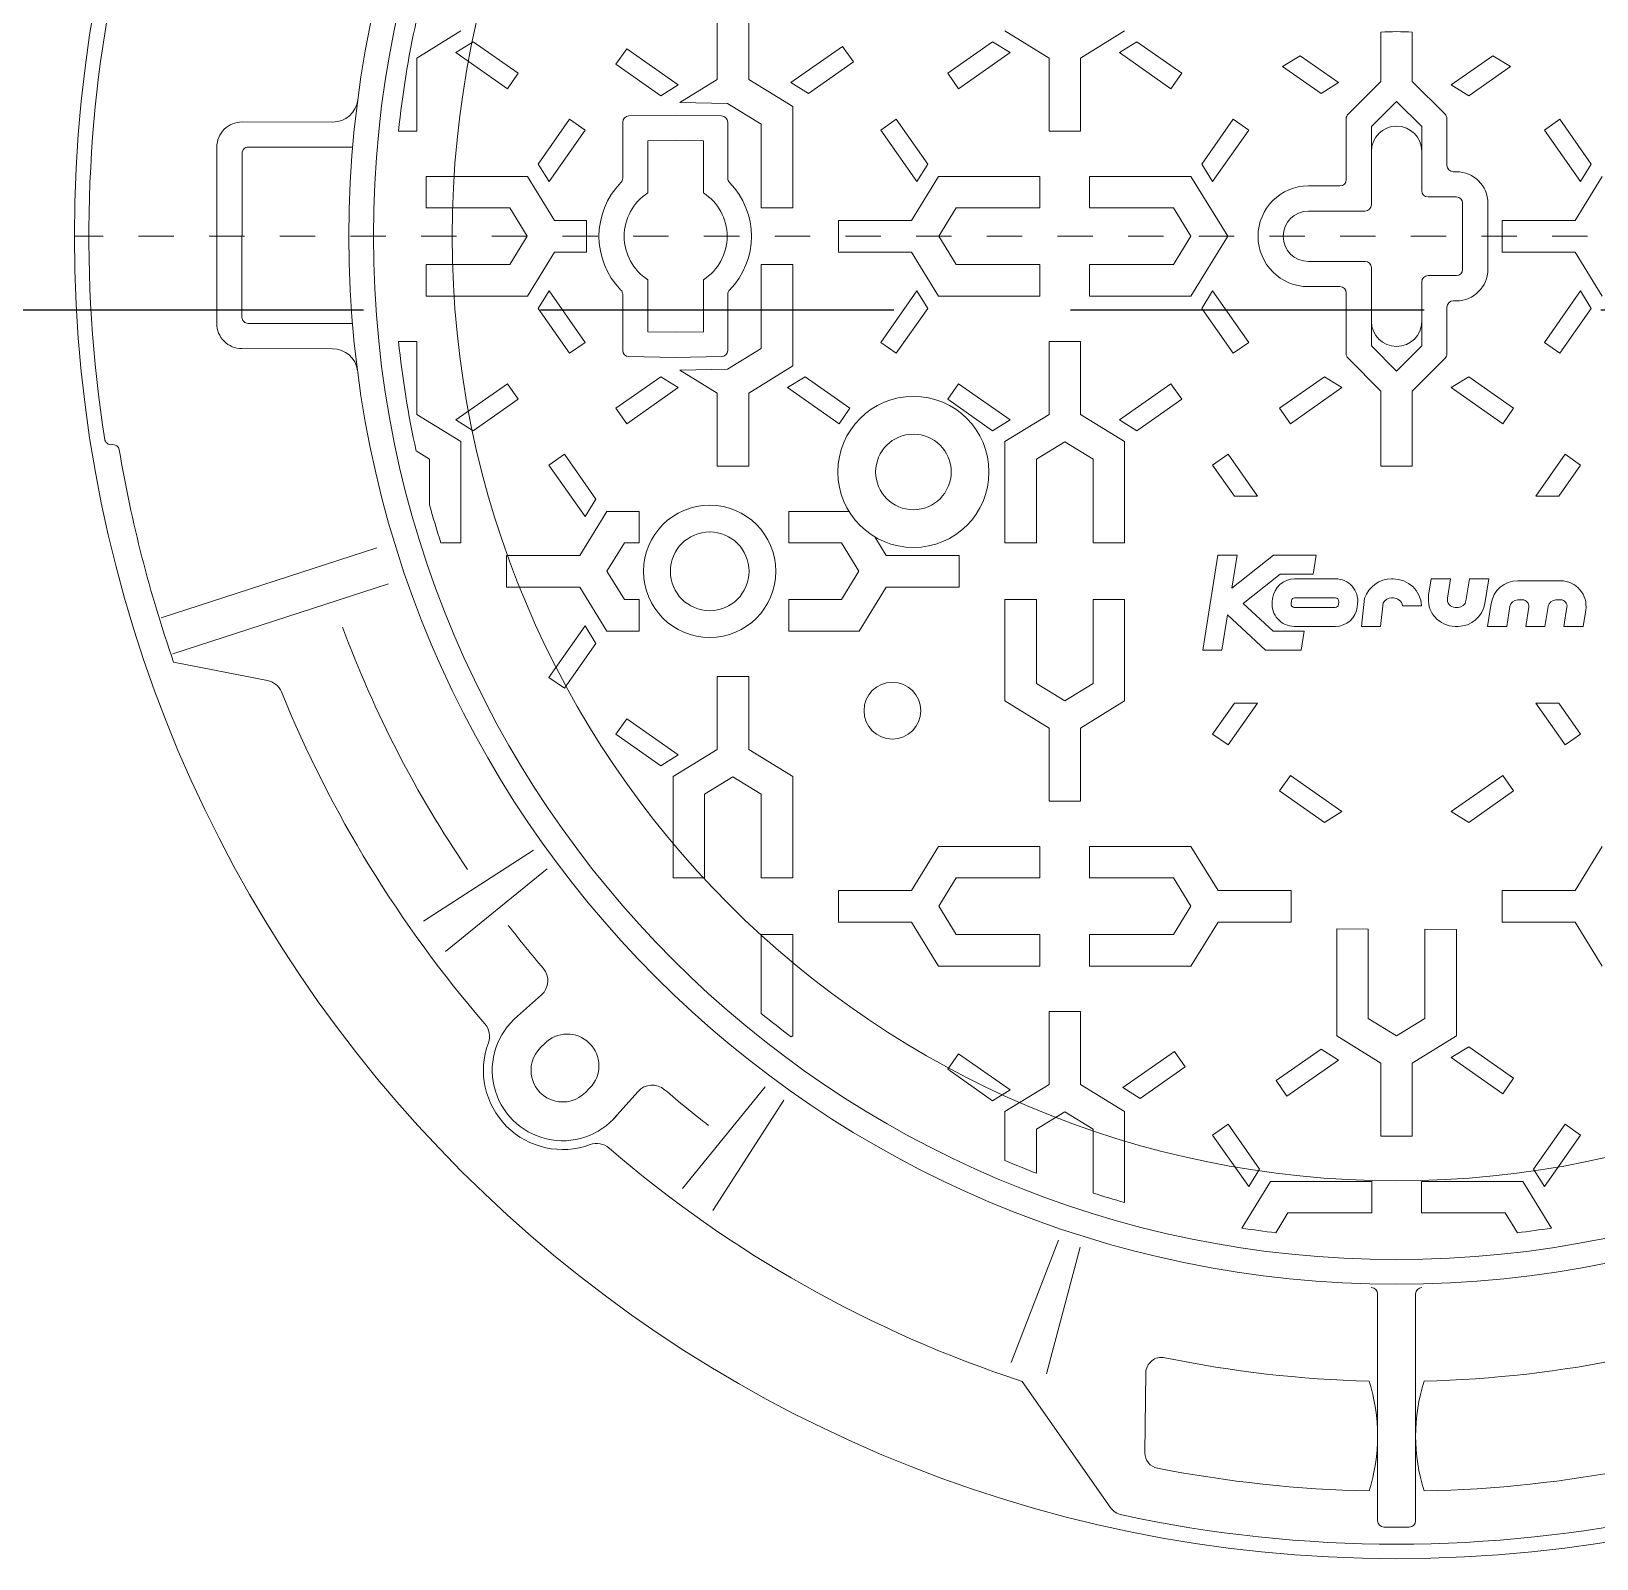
# Model space of a CAD drawing. Header units: millimetres. Extents: x 100 to 940, y 100 to 694.
# Drawn here: x 298.424 to 302.853, y 496.881 to 501.202 of the extents above; entities that cross this region are included whole.
import ezdxf

# ---------------------------------------------------------------- set-up
doc = ezdxf.new("R2010")
doc.units = ezdxf.units.MM
doc.linetypes.add('DASHED', pattern=[0.75, 0.5, -0.25])
doc.linetypes.add('SGC_DASHDOT', pattern=[1, 0.5, -0.25, 0, -0.25])
doc.layers.add('SGC-Conexoes (Linhas Externas)', color=6, linetype='Continuous', lineweight=9)
doc.layers.add('SGC-EIXOS', color=9, linetype='SGC_DASHDOT', lineweight=9)

# ---------------------------------------------------------------- blocks, each defined once
blk = doc.blocks.new('BB-1-LC01-N0-D0-S0', base_point=(-177731.04, -35526.77))
at = {"layer": 'SGC-Conexoes (Linhas Externas)'}
for p, q in [((-177946.84, -35453.77), (-177946.84, -35476.97)), ((-177936.84, -35453.77), (-177936.84, -35476.97)), ((-178042.24, -35470.16), (-178028.24, -35461.56)), ((-177841.44, -35470.16), (-177855.44, -35461.56)), ((-177831.44, -35470.16), (-177817.44, -35461.56)), ((-177736.04, -35461.96), (-177736.04, -35477.62)), ((-177726.04, -35461.96), (-177726.04, -35477.62)), ((-178029.88, -35468.44), (-178024.31, -35465.01)), ((-178029.88, -35468.44), (-178013.5, -35479.91)), ((-178024.31, -35465.01), (-178010.06, -35474.99)), ((-177975.57, -35467.22), (-177979.01, -35472.14)), ((-177959.19, -35478.69), (-177975.57, -35467.22)), ((-177923.41, -35477.94), (-177907.03, -35466.47)), ((-177907.03, -35466.47), (-177903.59, -35471.39)), ((-177859.36, -35465.01), (-177873.61, -35474.99)), ((-177853.79, -35468.44), (-177870.17, -35479.91)), ((-177853.79, -35468.44), (-177859.36, -35465.01)), ((-177819.08, -35468.44), (-177813.51, -35465.01)), ((-177819.08, -35468.44), (-177802.7, -35479.91)), ((-177813.51, -35465.01), (-177799.26, -35474.99)), ((-178042.24, -35493.37), (-178042.24, -35470.16)), ((-177964.76, -35482.12), (-177979.01, -35472.14)), ((-177917.84, -35481.37), (-177903.59, -35471.39)), ((-177841.44, -35493.37), (-177841.44, -35470.16)), ((-177831.44, -35493.37), (-177831.44, -35470.16)), ((-177767.27, -35472.8), (-177761.64, -35469.42)), ((-177755.04, -35481.37), (-177767.27, -35472.8)), ((-177749.47, -35477.94), (-177761.64, -35469.42)), ((-177713.68, -35478.69), (-177700.44, -35469.42)), ((-177708.11, -35482.12), (-177694.8, -35472.8)), ((-177700.44, -35469.42), (-177694.8, -35472.8)), ((-178013.5, -35479.91), (-178010.06, -35474.99)), ((-177959.19, -35478.69), (-177964.76, -35482.12)), ((-177946.84, -35476.97), (-177958.76, -35484.3)), ((-177936.84, -35476.97), (-177922.84, -35485.57)), ((-177923.41, -35477.94), (-177917.84, -35481.37)), ((-177923.41, -35477.94), (-177917.84, -35481.37)), ((-177870.17, -35479.91), (-177873.61, -35474.99)), ((-177802.7, -35479.91), (-177799.26, -35474.99)), ((-177749.47, -35477.94), (-177755.04, -35481.37)), ((-177749.47, -35477.94), (-177755.04, -35481.37)), ((-177713.68, -35478.69), (-177708.11, -35482.12)), ((-177943.58, -35484.56), (-177958.76, -35484.3)), ((-177943.58, -35484.56), (-177932.84, -35491.17)), ((-177922.84, -35517.77), (-177922.84, -35485.57)), ((-178068.97, -35490.48), (-178097.77, -35490.45)), ((-178042.24, -35493.37), (-178048.1, -35493.37)), ((-178047.24, -35493.37), (-178048.1, -35493.37)), ((-178047.24, -35493.37), (-178042.24, -35493.37)), ((-178042.24, -35493.37), (-178043.74, -35493.37)), ((-178042.24, -35493.37), (-178042.24, -35493.37)), ((-178003.69, -35503.84), (-177993.71, -35489.59)), ((-178000.26, -35509.41), (-177988.79, -35493.03)), ((-177988.79, -35493.03), (-177993.71, -35489.59)), ((-177932.84, -35517.77), (-177932.84, -35491.17)), ((-177894.88, -35493.03), (-177889.96, -35489.59)), ((-177883.41, -35509.41), (-177894.88, -35493.03)), ((-177879.98, -35503.84), (-177889.96, -35489.59)), ((-177836.44, -35493.37), (-177841.44, -35493.37)), ((-177841.44, -35493.37), (-177831.44, -35493.37)), ((-177841.44, -35493.37), (-177841.44, -35493.37)), ((-177841.44, -35493.37), (-177839.94, -35493.37)), ((-177836.44, -35493.37), (-177831.44, -35493.37)), ((-177831.44, -35493.37), (-177832.94, -35493.37)), ((-177831.44, -35493.37), (-177832.94, -35493.37)), ((-177792.89, -35503.84), (-177782.91, -35489.59)), ((-177789.46, -35509.41), (-177777.99, -35493.03)), ((-177777.99, -35493.03), (-177782.91, -35489.59)), ((-177684.08, -35493.03), (-177679.16, -35489.59)), ((-177672.61, -35509.41), (-177684.08, -35493.03)), ((-177669.18, -35503.84), (-177679.16, -35489.59)), ((-178105.82, -35554.45), (-178105.78, -35498.45)), ((-178062.62, -35498.48), (-178095.78, -35498.45)), ((-178097.82, -35552.45), (-178097.78, -35500.45)), ((-178000.26, -35509.41), (-178003.69, -35503.84)), ((-177883.41, -35509.41), (-177879.98, -35503.84)), ((-177789.46, -35509.41), (-177792.89, -35503.84)), ((-177672.61, -35509.41), (-177669.18, -35503.84)), ((-178039.34, -35507.77), (-178007.14, -35507.77)), ((-178039.34, -35517.77), (-178039.34, -35507.77)), ((-178039.34, -35507.77), (-178039.34, -35507.77)), ((-178039.34, -35507.77), (-178039.34, -35507.77)), ((-178039.34, -35507.77), (-178039.34, -35509.27)), ((-177998.54, -35521.77), (-178007.14, -35507.77)), ((-177885.13, -35521.77), (-177876.53, -35507.77)), ((-177844.34, -35507.77), (-177876.53, -35507.77)), ((-177844.34, -35507.77), (-177844.34, -35517.77)), ((-177844.34, -35507.77), (-177844.34, -35509.27)), ((-177844.34, -35507.77), (-177844.34, -35512.77)), ((-177844.34, -35507.77), (-177844.34, -35507.77)), ((-177828.54, -35507.77), (-177796.34, -35507.77)), ((-177828.54, -35507.77), (-177828.54, -35517.77)), ((-177828.54, -35507.77), (-177828.54, -35509.27)), ((-177828.54, -35507.77), (-177828.54, -35512.77)), ((-177828.54, -35507.77), (-177828.54, -35507.77)), ((-177784.67, -35526.77), (-177796.34, -35507.77)), ((-177674.33, -35521.77), (-177665.73, -35507.77)), ((-178039.34, -35512.77), (-178039.34, -35509.27)), ((-178039.34, -35512.77), (-178039.34, -35516.27)), ((-178039.34, -35512.77), (-178039.34, -35515.27)), ((-178039.34, -35512.77), (-178039.34, -35517.77)), ((-178039.34, -35517.77), (-178039.34, -35515.27)), ((-178039.34, -35517.77), (-178039.34, -35516.52)), ((-178039.34, -35517.77), (-178012.74, -35517.77)), ((-178039.34, -35517.77), (-178014.64, -35517.77)), ((-178007.21, -35526.77), (-178012.74, -35517.77)), ((-177922.84, -35517.77), (-177932.84, -35517.77)), ((-177932.84, -35517.77), (-177931.34, -35517.77)), ((-177922.84, -35517.77), (-177927.84, -35517.77)), ((-177922.84, -35517.77), (-177924.34, -35517.77)), ((-177922.84, -35517.77), (-177922.84, -35517.77)), ((-177876.47, -35526.77), (-177870.94, -35517.77)), ((-177844.34, -35517.77), (-177870.94, -35517.77)), ((-177844.34, -35517.77), (-177844.34, -35516.27)), ((-177828.54, -35517.77), (-177828.54, -35516.27)), ((-177828.54, -35517.77), (-177801.94, -35517.77)), ((-177796.41, -35526.77), (-177801.94, -35517.77)), ((-177988.4, -35521.77), (-177998.54, -35521.77)), ((-177988.4, -35531.77), (-177988.4, -35521.77)), ((-177908.34, -35521.77), (-177885.13, -35521.77)), ((-177908.34, -35521.77), (-177908.34, -35531.77)), ((-177908.34, -35526.77), (-177908.34, -35521.77)), ((-177908.34, -35521.77), (-177908.34, -35523.27)), ((-177908.34, -35521.77), (-177908.34, -35521.77)), ((-177697.54, -35521.77), (-177674.33, -35521.77)), ((-177697.54, -35531.77), (-177697.54, -35521.77)), ((-177697.54, -35526.77), (-177697.54, -35521.77)), ((-177697.54, -35521.77), (-177697.54, -35523.27)), ((-177697.54, -35521.77), (-177697.54, -35523.27)), ((-178007.21, -35526.77), (-178012.74, -35535.77)), ((-177908.34, -35526.77), (-177908.34, -35531.77)), ((-177876.47, -35526.77), (-177870.94, -35535.77)), ((-177796.41, -35526.77), (-177801.94, -35535.77)), ((-177784.67, -35526.77), (-177796.34, -35545.77)), ((-177697.54, -35526.77), (-177697.54, -35531.77)), ((-177998.54, -35531.77), (-178007.14, -35545.77)), ((-177988.4, -35531.77), (-177998.54, -35531.77)), ((-177908.34, -35531.77), (-177908.34, -35530.27)), ((-177908.34, -35531.77), (-177908.34, -35530.27)), ((-177908.34, -35531.77), (-177885.13, -35531.77)), ((-177885.13, -35531.77), (-177876.53, -35545.77)), ((-177697.54, -35531.77), (-177697.54, -35530.27)), ((-177697.54, -35531.77), (-177674.33, -35531.77)), ((-177697.54, -35531.77), (-177697.54, -35531.77)), ((-177674.33, -35531.77), (-177665.73, -35545.77)), ((-178039.34, -35535.77), (-178012.74, -35535.77)), ((-178039.34, -35545.77), (-178039.34, -35535.77)), ((-178039.34, -35535.77), (-178039.34, -35537.27)), ((-177932.84, -35535.77), (-177932.84, -35562.37)), ((-177932.84, -35535.77), (-177932.84, -35560.46)), ((-177932.84, -35535.77), (-177922.84, -35535.77)), ((-177927.84, -35535.77), (-177932.84, -35535.77)), ((-177932.84, -35535.77), (-177930.34, -35535.77)), ((-177932.84, -35535.77), (-177931.59, -35535.77)), ((-177927.84, -35535.77), (-177931.34, -35535.77)), ((-177927.84, -35535.77), (-177930.34, -35535.77)), ((-177927.84, -35535.77), (-177924.34, -35535.77)), ((-177922.84, -35535.77), (-177924.34, -35535.77)), ((-177922.84, -35535.77), (-177922.84, -35567.96)), ((-177922.84, -35535.77), (-177922.84, -35535.77)), ((-177922.84, -35535.77), (-177922.84, -35535.77)), ((-177844.34, -35535.77), (-177870.94, -35535.77)), ((-177844.34, -35535.77), (-177869.03, -35535.77)), ((-177844.34, -35535.77), (-177844.34, -35538.27)), ((-177844.34, -35535.77), (-177844.34, -35545.77)), ((-177844.34, -35540.77), (-177844.34, -35535.77)), ((-177844.34, -35535.77), (-177844.34, -35537.02)), ((-177844.34, -35540.77), (-177844.34, -35537.27)), ((-177844.34, -35540.77), (-177844.34, -35538.27)), ((-177828.54, -35535.77), (-177803.84, -35535.77)), ((-177828.54, -35535.77), (-177801.94, -35535.77)), ((-177828.54, -35535.77), (-177828.54, -35538.27)), ((-177828.54, -35535.77), (-177828.54, -35545.77)), ((-177828.54, -35540.77), (-177828.54, -35535.77)), ((-177828.54, -35535.77), (-177828.54, -35537.02)), ((-177828.54, -35540.77), (-177828.54, -35537.27)), ((-177828.54, -35540.77), (-177828.54, -35538.27)), ((-178039.34, -35545.77), (-178039.34, -35540.77)), ((-177844.34, -35540.77), (-177844.34, -35544.27)), ((-177828.54, -35540.77), (-177828.54, -35544.27)), ((-178039.34, -35545.77), (-178039.34, -35544.27)), ((-178039.34, -35545.77), (-178007.14, -35545.77)), ((-178039.34, -35545.77), (-178039.34, -35545.77)), ((-178000.26, -35544.12), (-178003.69, -35549.69)), ((-178000.26, -35544.12), (-177988.79, -35560.5)), ((-177883.41, -35544.12), (-177894.88, -35560.5)), ((-177883.41, -35544.12), (-177879.98, -35549.69)), ((-177844.34, -35545.77), (-177876.53, -35545.77)), ((-177828.54, -35545.77), (-177796.34, -35545.77)), ((-177789.46, -35544.12), (-177792.89, -35549.69)), ((-177789.46, -35544.12), (-177777.99, -35560.5)), ((-177672.61, -35544.12), (-177684.08, -35560.5)), ((-177672.61, -35544.12), (-177669.18, -35549.69)), ((-178003.69, -35549.69), (-177993.71, -35563.94)), ((-177879.98, -35549.69), (-177889.96, -35563.94)), ((-177792.89, -35549.69), (-177782.91, -35563.94)), ((-177669.18, -35549.69), (-177679.16, -35563.94)), ((-178062.67, -35554.48), (-178095.82, -35554.45)), ((-178069.03, -35562.48), (-178097.83, -35562.45)), ((-178042.24, -35560.17), (-178048.1, -35560.17)), ((-178047.24, -35560.17), (-178048.1, -35560.17)), ((-178047.24, -35560.17), (-178042.24, -35560.17)), ((-178042.24, -35560.17), (-178043.74, -35560.17)), ((-178042.24, -35560.17), (-178042.24, -35583.37)), ((-178042.24, -35560.17), (-178042.24, -35560.17)), ((-177988.79, -35560.5), (-177993.71, -35563.94)), ((-177943.58, -35568.97), (-177932.84, -35562.37)), ((-177894.88, -35560.5), (-177889.96, -35563.94)), ((-177836.44, -35560.17), (-177841.44, -35560.17)), ((-177841.44, -35560.17), (-177831.44, -35560.17)), ((-177841.44, -35560.17), (-177841.44, -35583.37)), ((-177841.44, -35560.17), (-177841.44, -35560.17)), ((-177841.44, -35560.17), (-177839.94, -35560.17)), ((-177836.44, -35560.17), (-177831.44, -35560.17)), ((-177831.44, -35560.17), (-177832.94, -35560.17)), ((-177831.44, -35560.17), (-177832.94, -35560.17)), ((-177831.44, -35560.17), (-177831.44, -35583.37)), ((-177777.99, -35560.5), (-177782.91, -35563.94)), ((-177684.08, -35560.5), (-177679.16, -35563.94)), ((-177936.84, -35576.56), (-177922.84, -35567.96)), ((-178029.88, -35585.09), (-178013.5, -35573.62)), ((-178013.5, -35573.62), (-178010.06, -35578.54)), ((-177964.76, -35571.41), (-177979.01, -35581.39)), ((-177959.19, -35574.84), (-177964.76, -35571.41)), ((-177943.58, -35568.97), (-177958.76, -35569.24)), ((-177946.84, -35576.56), (-177958.76, -35569.24)), ((-177924.48, -35574.84), (-177918.91, -35571.41)), ((-177918.91, -35571.41), (-177904.66, -35581.39)), ((-177870.17, -35573.62), (-177873.61, -35578.54)), ((-177853.79, -35585.09), (-177870.17, -35573.62)), ((-177819.08, -35585.09), (-177802.7, -35573.62)), ((-177802.7, -35573.62), (-177799.26, -35578.54)), ((-177753.96, -35571.41), (-177768.21, -35581.39)), ((-177748.39, -35574.84), (-177753.96, -35571.41)), ((-177713.68, -35574.84), (-177708.11, -35571.41)), ((-177708.11, -35571.41), (-177693.86, -35581.39)), ((-178024.31, -35588.52), (-178010.06, -35578.54)), ((-177959.19, -35574.84), (-177975.57, -35586.31)), ((-177946.84, -35599.77), (-177946.84, -35576.56)), ((-177936.84, -35599.77), (-177936.84, -35576.56)), ((-177924.48, -35574.84), (-177908.1, -35586.31)), ((-177859.36, -35588.52), (-177873.61, -35578.54)), ((-177813.51, -35588.52), (-177799.26, -35578.54)), ((-177748.39, -35574.84), (-177764.77, -35586.31)), ((-177736.04, -35599.77), (-177736.04, -35575.91)), ((-177726.04, -35599.77), (-177726.04, -35575.91)), ((-177713.68, -35574.84), (-177697.3, -35586.31)), ((-178042.24, -35583.37), (-178028.24, -35591.97)), ((-177975.57, -35586.31), (-177979.01, -35581.39)), ((-177908.1, -35586.31), (-177904.66, -35581.39)), ((-177841.44, -35583.37), (-177855.44, -35591.97)), ((-177831.44, -35583.37), (-177817.44, -35591.97)), ((-177764.77, -35586.31), (-177768.21, -35581.39)), ((-177697.3, -35586.31), (-177693.86, -35581.39)), ((-178029.88, -35585.09), (-178024.31, -35588.52)), ((-177853.79, -35585.09), (-177859.36, -35588.52)), ((-177819.08, -35585.09), (-177813.51, -35588.52)), ((-178028.24, -35624.17), (-178028.24, -35591.97)), ((-177855.44, -35624.17), (-177855.44, -35591.97)), ((-177836.44, -35592.04), (-177845.44, -35597.57)), ((-177836.44, -35592.04), (-177827.44, -35597.57)), ((-177817.44, -35624.17), (-177817.44, -35591.97)), ((-178042.47, -35594.96), (-178038.24, -35597.57)), ((-178038.24, -35612.03), (-178038.24, -35597.57)), ((-178000.28, -35599.43), (-177995.36, -35595.99)), ((-177985.38, -35610.24), (-177995.36, -35595.99)), ((-177845.44, -35624.17), (-177845.44, -35597.57)), ((-177827.44, -35624.17), (-177827.44, -35597.57)), ((-177789.48, -35599.43), (-177784.56, -35595.99)), ((-177775.23, -35609.32), (-177784.56, -35595.99)), ((-177686.84, -35609.32), (-177677.51, -35595.99)), ((-177672.59, -35599.43), (-177677.51, -35595.99)), ((-177988.81, -35615.81), (-178000.28, -35599.43)), ((-177946.84, -35599.77), (-177936.84, -35599.77)), ((-177941.84, -35599.77), (-177946.84, -35599.77)), ((-177946.84, -35599.77), (-177946.84, -35599.77)), ((-177946.84, -35599.77), (-177945.34, -35599.77)), ((-177941.84, -35599.77), (-177936.84, -35599.77)), ((-177936.84, -35599.77), (-177938.34, -35599.77)), ((-177936.84, -35599.77), (-177938.34, -35599.77)), ((-177827.44, -35624.17), (-177827.44, -35599.47)), ((-177782.55, -35609.32), (-177789.48, -35599.43)), ((-177726.04, -35599.77), (-177736.04, -35599.77)), ((-177731.04, -35599.77), (-177736.04, -35599.77)), ((-177736.04, -35599.77), (-177734.54, -35599.77)), ((-177736.04, -35599.77), (-177734.54, -35599.77)), ((-177731.04, -35599.77), (-177726.04, -35599.77)), ((-177726.04, -35599.77), (-177727.54, -35599.77)), ((-177726.04, -35599.77), (-177726.04, -35599.77)), ((-177679.52, -35609.32), (-177672.59, -35599.43)), ((-177988.81, -35615.81), (-177985.38, -35610.24)), ((-177990.53, -35628.17), (-177981.93, -35614.17)), ((-177971.61, -35614.17), (-177981.93, -35614.17)), ((-177971.61, -35614.17), (-177971.61, -35624.17)), ((-177924.05, -35614.17), (-177904.97, -35614.17)), ((-177924.05, -35614.17), (-177924.05, -35624.17)), ((-177893.14, -35628.17), (-177896.77, -35622.25)), ((-178123.48, -35647.93), (-178054.96, -35625.67)), ((-178028.24, -35624.17), (-178034.61, -35624.17)), ((-178028.24, -35624.17), (-178033.24, -35624.17)), ((-178028.24, -35624.17), (-178029.74, -35624.17)), ((-178028.24, -35624.17), (-178028.24, -35624.17)), ((-178013.74, -35628.17), (-177990.53, -35628.17)), ((-178013.74, -35628.17), (-178013.74, -35629.67)), ((-178013.74, -35633.17), (-178013.74, -35628.17)), ((-178013.74, -35628.17), (-178013.74, -35628.17)), ((-177981.87, -35633.17), (-177976.34, -35624.17)), ((-177971.61, -35624.17), (-177976.34, -35624.17)), ((-177924.05, -35624.17), (-177907.34, -35624.17)), ((-177901.81, -35633.17), (-177907.34, -35624.17)), ((-177869.94, -35628.17), (-177893.14, -35628.17)), ((-177869.94, -35633.17), (-177869.94, -35628.17)), ((-177869.94, -35628.17), (-177869.94, -35629.67)), ((-177869.94, -35628.17), (-177869.94, -35628.17)), ((-177855.44, -35624.17), (-177850.44, -35624.17)), ((-177855.44, -35624.17), (-177845.44, -35624.17)), ((-177855.44, -35624.17), (-177855.44, -35624.17)), ((-177855.44, -35624.17), (-177853.94, -35624.17)), ((-177845.44, -35624.17), (-177846.94, -35624.17)), ((-177827.44, -35624.17), (-177817.44, -35624.17)), ((-177822.44, -35624.17), (-177827.44, -35624.17)), ((-177827.44, -35624.17), (-177824.94, -35624.17)), ((-177827.44, -35624.17), (-177826.19, -35624.17)), ((-177822.44, -35624.17), (-177825.94, -35624.17)), ((-177822.44, -35624.17), (-177824.94, -35624.17)), ((-177822.44, -35624.17), (-177818.94, -35624.17)), ((-177817.44, -35624.17), (-177818.94, -35624.17)), ((-177817.44, -35624.17), (-177817.44, -35624.17)), ((-177817.44, -35624.17), (-177817.44, -35624.17)), ((-178013.74, -35633.17), (-178013.74, -35638.17)), ((-177981.87, -35633.17), (-177976.34, -35642.17)), ((-177901.81, -35633.17), (-177907.34, -35642.17)), ((-177869.94, -35633.17), (-177869.94, -35638.17)), ((-178119.75, -35659.42), (-178051.22, -35637.16)), ((-178013.74, -35638.17), (-178013.74, -35636.67)), ((-178013.74, -35638.17), (-178013.74, -35636.67)), ((-178013.74, -35638.17), (-177990.53, -35638.17)), ((-177990.53, -35638.17), (-177981.93, -35652.17)), ((-177893.14, -35638.17), (-177901.74, -35652.17)), ((-177869.94, -35638.17), (-177893.14, -35638.17)), ((-177869.94, -35638.17), (-177869.94, -35636.67)), ((-177869.94, -35638.17), (-177869.94, -35636.67)), ((-177971.61, -35642.17), (-177976.34, -35642.17)), ((-177971.61, -35642.17), (-177974.43, -35642.17)), ((-177971.61, -35642.17), (-177971.61, -35652.17)), ((-177924.05, -35642.17), (-177907.34, -35642.17)), ((-177924.05, -35642.17), (-177909.24, -35642.17)), ((-177924.05, -35642.17), (-177924.05, -35652.17)), ((-177855.44, -35642.17), (-177845.44, -35642.17)), ((-177855.44, -35642.17), (-177850.44, -35642.17)), ((-177855.44, -35642.17), (-177855.44, -35674.36)), ((-177855.44, -35642.17), (-177855.44, -35642.17)), ((-177855.44, -35642.17), (-177853.94, -35642.17)), ((-177845.44, -35642.17), (-177846.94, -35642.17)), ((-177845.44, -35642.17), (-177845.44, -35668.77)), ((-177827.44, -35642.17), (-177827.44, -35668.77)), ((-177827.44, -35642.17), (-177827.44, -35666.86)), ((-177822.44, -35642.17), (-177827.44, -35642.17)), ((-177827.44, -35642.17), (-177817.44, -35642.17)), ((-177827.44, -35642.17), (-177824.94, -35642.17)), ((-177827.44, -35642.17), (-177826.19, -35642.17)), ((-177822.44, -35642.17), (-177825.94, -35642.17)), ((-177822.44, -35642.17), (-177824.94, -35642.17)), ((-177822.44, -35642.17), (-177818.94, -35642.17)), ((-177817.44, -35642.17), (-177818.94, -35642.17)), ((-177817.44, -35642.17), (-177817.44, -35674.36)), ((-177817.44, -35642.17), (-177817.44, -35642.17)), ((-177817.44, -35642.17), (-177817.44, -35642.17)), ((-177988.81, -35650.52), (-178000.28, -35666.9)), ((-177988.81, -35650.52), (-177985.38, -35656.09)), ((-177971.61, -35652.17), (-177981.93, -35652.17)), ((-177924.05, -35652.17), (-177901.74, -35652.17)), ((-177985.38, -35656.09), (-177995.36, -35670.34)), ((-178089.73, -35667.83), (-178119.51, -35662.07)), ((-178000.28, -35666.9), (-177995.36, -35670.34)), ((-177936.84, -35666.57), (-177946.84, -35666.57)), ((-177941.84, -35666.57), (-177946.84, -35666.57)), ((-177946.84, -35666.57), (-177945.34, -35666.57)), ((-177946.84, -35666.57), (-177945.34, -35666.57)), ((-177946.84, -35666.57), (-177946.84, -35689.77)), ((-177941.84, -35666.57), (-177936.84, -35666.57)), ((-177936.84, -35666.57), (-177936.84, -35689.77)), ((-177836.44, -35674.3), (-177845.44, -35668.77)), ((-177836.44, -35674.3), (-177827.44, -35668.77)), ((-177841.44, -35682.96), (-177855.44, -35674.36)), ((-177831.44, -35682.96), (-177817.44, -35674.36)), ((-177782.55, -35675.02), (-177789.48, -35684.9)), ((-177775.23, -35675.02), (-177784.56, -35688.34)), ((-177686.84, -35675.02), (-177677.51, -35688.34)), ((-177679.52, -35675.02), (-177672.59, -35684.9)), ((-177975.57, -35680.02), (-177979.01, -35684.94)), ((-177959.19, -35691.49), (-177975.57, -35680.02)), ((-177841.44, -35706.17), (-177841.44, -35682.96)), ((-177831.44, -35706.17), (-177831.44, -35682.96)), ((-177964.76, -35694.92), (-177979.01, -35684.94)), ((-177789.48, -35684.9), (-177784.56, -35688.34)), ((-177672.59, -35684.9), (-177677.51, -35688.34)), ((-177959.19, -35691.49), (-177964.76, -35694.92)), ((-177946.84, -35689.77), (-177960.84, -35698.37)), ((-177936.84, -35689.77), (-177922.84, -35698.37)), ((-177764.77, -35698.02), (-177768.21, -35702.94)), ((-177748.39, -35709.49), (-177764.77, -35698.02)), ((-177713.68, -35709.49), (-177697.3, -35698.02)), ((-177697.3, -35698.02), (-177693.86, -35702.94)), ((-177960.84, -35730.57), (-177960.84, -35698.37)), ((-177941.84, -35698.44), (-177950.84, -35703.97)), ((-177941.84, -35698.44), (-177932.84, -35703.97)), ((-177922.84, -35730.57), (-177922.84, -35698.37)), ((-177753.96, -35712.92), (-177768.21, -35702.94)), ((-177708.11, -35712.92), (-177693.86, -35702.94)), ((-177950.84, -35730.57), (-177950.84, -35703.97)), ((-177950.84, -35730.57), (-177950.84, -35705.87)), ((-177932.84, -35730.57), (-177932.84, -35703.97)), ((-177841.44, -35706.17), (-177831.44, -35706.17)), ((-177841.44, -35706.17), (-177841.44, -35706.17)), ((-177841.44, -35706.17), (-177839.94, -35706.17)), ((-177836.44, -35706.17), (-177841.44, -35706.17)), ((-177836.44, -35706.17), (-177831.44, -35706.17)), ((-177831.44, -35706.17), (-177832.94, -35706.17)), ((-177831.44, -35706.17), (-177832.94, -35706.17)), ((-177748.39, -35709.49), (-177753.96, -35712.92)), ((-177713.68, -35709.49), (-177708.11, -35712.92)), ((-178005.18, -35721.74), (-178040.18, -35744.33)), ((-177885.13, -35734.57), (-177876.53, -35720.57)), ((-177844.34, -35720.57), (-177876.53, -35720.57)), ((-177844.34, -35730.57), (-177844.34, -35720.57)), ((-177828.54, -35720.57), (-177796.34, -35720.57)), ((-177828.54, -35720.57), (-177828.54, -35725.57)), ((-177828.54, -35720.57), (-177828.54, -35730.57)), ((-177828.54, -35720.57), (-177828.54, -35722.07)), ((-177828.54, -35720.57), (-177828.54, -35720.57)), ((-177787.74, -35734.57), (-177796.34, -35720.57)), ((-177674.33, -35734.57), (-177665.73, -35720.57)), ((-178000.9, -35727.63), (-178033.2, -35753.93)), ((-177844.34, -35725.57), (-177844.34, -35730.57)), ((-177950.84, -35730.57), (-177960.84, -35730.57)), ((-177960.84, -35730.57), (-177960.84, -35730.57)), ((-177960.84, -35730.57), (-177960.84, -35730.57)), ((-177960.84, -35730.57), (-177959.34, -35730.57)), ((-177955.84, -35730.57), (-177959.34, -35730.57)), ((-177955.84, -35730.57), (-177953.34, -35730.57)), ((-177955.84, -35730.57), (-177952.34, -35730.57)), ((-177955.84, -35730.57), (-177950.84, -35730.57)), ((-177950.84, -35730.57), (-177953.34, -35730.57)), ((-177950.84, -35730.57), (-177952.09, -35730.57)), ((-177922.84, -35730.57), (-177932.84, -35730.57)), ((-177932.84, -35730.57), (-177931.34, -35730.57)), ((-177922.84, -35730.57), (-177927.84, -35730.57)), ((-177922.84, -35730.57), (-177924.34, -35730.57)), ((-177922.84, -35730.57), (-177922.84, -35730.57)), ((-177876.47, -35739.57), (-177870.94, -35730.57)), ((-177844.34, -35730.57), (-177870.94, -35730.57)), ((-177844.34, -35730.57), (-177869.03, -35730.57)), ((-177844.34, -35730.57), (-177844.34, -35728.07)), ((-177844.34, -35730.57), (-177844.34, -35729.32)), ((-177828.54, -35730.57), (-177828.54, -35729.07)), ((-177828.54, -35730.57), (-177801.94, -35730.57)), ((-177796.41, -35739.57), (-177801.94, -35730.57)), ((-177908.34, -35734.57), (-177885.13, -35734.57)), ((-177908.34, -35744.57), (-177908.34, -35734.57)), ((-177908.34, -35739.57), (-177908.34, -35734.57)), ((-177908.34, -35734.57), (-177908.34, -35736.07)), ((-177908.34, -35734.57), (-177908.34, -35736.07)), ((-177764.54, -35734.57), (-177787.74, -35734.57)), ((-177764.54, -35734.57), (-177764.54, -35744.57)), ((-177697.54, -35734.57), (-177674.33, -35734.57)), ((-177697.54, -35734.57), (-177697.54, -35744.57)), ((-177908.34, -35739.57), (-177908.34, -35744.57)), ((-177876.47, -35739.57), (-177870.94, -35748.57)), ((-177796.41, -35739.57), (-177801.94, -35748.57)), ((-177908.34, -35744.57), (-177908.34, -35743.07)), ((-177908.34, -35744.57), (-177885.13, -35744.57)), ((-177908.34, -35744.57), (-177908.34, -35744.57)), ((-177885.13, -35744.57), (-177876.53, -35758.57)), ((-177787.74, -35744.57), (-177796.34, -35758.57)), ((-177764.54, -35744.57), (-177787.74, -35744.57)), ((-177750.04, -35746.76), (-177750.04, -35780.76)), ((-177740.04, -35746.8), (-177750.04, -35746.76)), ((-177740.04, -35746.8), (-177740.04, -35775.17)), ((-177722.04, -35746.87), (-177722.04, -35775.17)), ((-177712.04, -35746.91), (-177722.04, -35746.87)), ((-177722.04, -35747.45), (-177722.04, -35773.26)), ((-177712.04, -35746.91), (-177712.04, -35780.76)), ((-177697.54, -35744.57), (-177674.33, -35744.57)), ((-177674.33, -35744.57), (-177665.73, -35758.57)), ((-177932.84, -35748.57), (-177922.84, -35748.57)), ((-177932.84, -35748.57), (-177932.84, -35773.58)), ((-177932.84, -35748.57), (-177932.84, -35773.26)), ((-177927.84, -35748.57), (-177932.84, -35748.57)), ((-177932.84, -35748.57), (-177930.34, -35748.57)), ((-177932.84, -35748.57), (-177931.59, -35748.57)), ((-177927.84, -35748.57), (-177931.34, -35748.57)), ((-177927.84, -35748.57), (-177930.34, -35748.57)), ((-177927.84, -35748.57), (-177924.34, -35748.57)), ((-177922.84, -35748.57), (-177924.34, -35748.57)), ((-177922.84, -35748.57), (-177922.84, -35780.76)), ((-177922.84, -35748.57), (-177922.84, -35748.57)), ((-177922.84, -35748.57), (-177922.84, -35748.57)), ((-177844.34, -35748.57), (-177870.94, -35748.57)), ((-177844.34, -35748.57), (-177844.34, -35750.07)), ((-177844.34, -35758.57), (-177844.34, -35748.57)), ((-177828.54, -35748.57), (-177803.84, -35748.57)), ((-177828.54, -35748.57), (-177801.94, -35748.57)), ((-177828.54, -35748.57), (-177828.54, -35758.57)), ((-177828.54, -35753.57), (-177828.54, -35748.57)), ((-177828.54, -35748.57), (-177828.54, -35751.07)), ((-177828.54, -35748.57), (-177828.54, -35749.82)), ((-177828.54, -35753.57), (-177828.54, -35750.07)), ((-177828.54, -35753.57), (-177828.54, -35751.07)), ((-177844.34, -35758.57), (-177844.34, -35753.57)), ((-177844.34, -35758.57), (-177844.34, -35757.07)), ((-177828.54, -35753.57), (-177828.54, -35757.07)), ((-177828.54, -35758.57), (-177828.54, -35757.07)), ((-177844.34, -35758.57), (-177876.53, -35758.57)), ((-177844.34, -35758.57), (-177844.34, -35758.57)), ((-177828.54, -35758.57), (-177796.34, -35758.57)), ((-177828.54, -35758.57), (-177828.54, -35758.57)), ((-177828.54, -35758.57), (-177828.54, -35758.57)), ((-178011.27, -35775.36), (-178002.66, -35767.72)), ((-177836.44, -35772.97), (-177841.44, -35772.97)), ((-177831.44, -35772.97), (-177841.44, -35772.97)), ((-177841.44, -35772.97), (-177841.44, -35796.17)), ((-177841.44, -35772.97), (-177839.94, -35772.97)), ((-177841.44, -35772.97), (-177839.94, -35772.97)), ((-177836.44, -35772.97), (-177831.44, -35772.97)), ((-177831.44, -35772.97), (-177831.44, -35796.17)), ((-177731.04, -35780.7), (-177740.04, -35775.17)), ((-177731.04, -35780.7), (-177722.04, -35775.17)), ((-177923.33, -35781.06), (-177922.84, -35780.76)), ((-177736.04, -35789.36), (-177750.04, -35780.76)), ((-177726.04, -35789.36), (-177712.04, -35780.76)), ((-178001.52, -35783.01), (-178002.95, -35784.44)), ((-177870.17, -35786.42), (-177873.61, -35791.34)), ((-177853.79, -35797.89), (-177870.17, -35786.42)), ((-177818.01, -35797.14), (-177801.63, -35785.67)), ((-177801.63, -35785.67), (-177798.19, -35790.59)), ((-177755.04, -35784.97), (-177769.29, -35794.94)), ((-177749.47, -35788.39), (-177755.04, -35784.97)), ((-177749.47, -35788.39), (-177755.04, -35784.97)), ((-177713.68, -35787.64), (-177708.11, -35784.21)), ((-177708.11, -35784.21), (-177693.86, -35794.19)), ((-177859.36, -35801.32), (-177873.61, -35791.34)), ((-177812.44, -35800.57), (-177798.19, -35790.59)), ((-177749.47, -35788.39), (-177765.85, -35799.86)), ((-177736.04, -35812.57), (-177736.04, -35789.36)), ((-177726.04, -35812.57), (-177726.04, -35789.36)), ((-177713.68, -35787.64), (-177697.3, -35799.11)), ((-177987.28, -35797.25), (-177988.71, -35798.68)), ((-177931.57, -35796.87), (-177957.87, -35829.17)), ((-177841.44, -35796.17), (-177855.44, -35804.77)), ((-177831.44, -35796.17), (-177817.44, -35804.77)), ((-177818.01, -35797.14), (-177812.44, -35800.57)), ((-177818.01, -35797.14), (-177812.44, -35800.57)), ((-177765.85, -35799.86), (-177769.29, -35794.94)), ((-177697.3, -35799.11), (-177693.86, -35794.19)), ((-177979.63, -35807), (-177971.99, -35798.39)), ((-177925.68, -35801.15), (-177948.27, -35836.15)), ((-177853.79, -35797.89), (-177859.36, -35801.32)), ((-177855.44, -35820.31), (-177855.44, -35804.77)), ((-177836.44, -35804.84), (-177845.44, -35810.37)), ((-177836.44, -35804.84), (-177827.44, -35810.37)), ((-177817.44, -35833.65), (-177817.44, -35804.77)), ((-177845.44, -35824.35), (-177845.44, -35810.37)), ((-177845.44, -35824.35), (-177845.44, -35812.27)), ((-177827.44, -35830.66), (-177827.44, -35810.37)), ((-177789.48, -35812.23), (-177784.56, -35808.79)), ((-177778.01, -35828.61), (-177789.48, -35812.23)), ((-177774.58, -35823.04), (-177784.56, -35808.79)), ((-177687.49, -35823.04), (-177677.51, -35808.79)), ((-177684.06, -35828.61), (-177672.59, -35812.23)), ((-177672.59, -35812.23), (-177677.51, -35808.79)), ((-177736.04, -35812.57), (-177726.04, -35812.57)), ((-177731.04, -35812.57), (-177736.04, -35812.57)), ((-177731.04, -35812.57), (-177726.04, -35812.57)), ((-177726.04, -35812.57), (-177727.54, -35812.57)), ((-177726.04, -35812.57), (-177727.54, -35812.57)), ((-177780.22, -35841.76), (-177771.13, -35826.97)), ((-177778.01, -35828.61), (-177774.58, -35823.04)), ((-177738.94, -35826.97), (-177771.13, -35826.97)), ((-177738.94, -35826.97), (-177738.94, -35836.97)), ((-177738.94, -35826.97), (-177738.94, -35828.47)), ((-177738.94, -35826.97), (-177738.94, -35831.97)), ((-177738.94, -35826.97), (-177738.94, -35826.97)), ((-177723.14, -35826.97), (-177690.94, -35826.97)), ((-177723.14, -35826.97), (-177723.14, -35826.97)), ((-177723.14, -35826.97), (-177723.14, -35831.97)), ((-177723.14, -35826.97), (-177723.14, -35828.47)), ((-177723.14, -35826.97), (-177723.14, -35836.97)), ((-177681.85, -35841.76), (-177690.94, -35826.97)), ((-177684.06, -35828.61), (-177687.49, -35823.04)), ((-177769.41, -35843.26), (-177765.54, -35836.97)), ((-177738.94, -35836.97), (-177765.54, -35836.97)), ((-177738.94, -35836.97), (-177738.94, -35835.47)), ((-177723.14, -35836.97), (-177723.14, -35835.47)), ((-177723.14, -35836.97), (-177696.54, -35836.97)), ((-177692.67, -35843.26), (-177696.54, -35836.97)), ((-177838.45, -35845.56), (-177853.48, -35884.41)), ((-177831.52, -35847.81), (-177842.19, -35888.08)), ((-177737.08, -35934.72), (-177737.08, -35862.67)), ((-177724.99, -35934.72), (-177724.99, -35862.67)), ((-177822.01, -35930.44), (-177850, -35890.46)), ((-177810.69, -35887.78), (-177810.99, -35913.1))]:
    blk.add_line(p, q, dxfattribs=at)
at = {"layer": 'SGC-Conexoes (Linhas Externas)', "ltscale": 3}
for p, q in [((-177746.45, -35488.03), (-177736.04, -35477.62)), ((-177715.62, -35488.03), (-177726.04, -35477.62)), ((-177739.04, -35491.93), (-177731.04, -35483.93)), ((-177723.04, -35491.93), (-177731.04, -35483.93)), ((-177747.04, -35489.45), (-177747.04, -35508.77)), ((-177739.04, -35491.93), (-177739.04, -35516.77)), ((-177723.04, -35491.93), (-177723.04, -35512.27)), ((-177715.04, -35489.45), (-177715.04, -35504.27)), ((-177713.04, -35506.27), (-177712.04, -35506.27)), ((-177759.04, -35510.77), (-177749.04, -35510.77)), ((-177759.04, -35518.77), (-177741.04, -35518.77)), ((-177721.04, -35514.27), (-177712.04, -35514.27)), ((-177710.04, -35516.27), (-177710.04, -35537.27)), ((-177702.04, -35516.27), (-177702.04, -35537.27)), ((-177759.04, -35534.77), (-177741.04, -35534.77)), ((-177739.04, -35536.77), (-177739.04, -35561.6)), ((-177759.04, -35542.77), (-177749.04, -35542.77)), ((-177723.04, -35541.27), (-177723.04, -35561.6)), ((-177721.04, -35539.27), (-177712.04, -35539.27)), ((-177747.04, -35564.08), (-177747.04, -35544.77)), ((-177713.04, -35547.27), (-177712.04, -35547.27)), ((-177715.04, -35564.08), (-177715.04, -35549.27)), ((-177739.04, -35561.6), (-177731.04, -35569.6)), ((-177723.04, -35561.6), (-177731.04, -35569.6)), ((-177746.45, -35565.5), (-177736.04, -35575.91)), ((-177715.62, -35565.5), (-177726.04, -35575.91))]:
    blk.add_line(p, q, dxfattribs=at)
at = {"layer": 'SGC-Conexoes (Linhas Externas)'}
for points in [[(-177960.18, -35565.26), (-177974.88, -35565, -0.409111), (-177976.85, -35563), (-177976.85, -35545.24, 0.196543), (-177977.42, -35543.84, -0.40888), (-177977.42, -35509.7, 0.196543), (-177976.85, -35508.3), (-177976.85, -35490.53, -0.409111), (-177974.88, -35488.53), (-177960.18, -35488.27)], [(-177960.18, -35565.26), (-177945.47, -35565, 0.409111), (-177943.5, -35563), (-177943.5, -35545.24, -0.196543), (-177942.93, -35543.84, 0.40888), (-177942.93, -35509.7, -0.196543), (-177943.5, -35508.3), (-177943.5, -35490.53, 0.409111), (-177945.47, -35488.53), (-177960.18, -35488.27)], [(-177960.04, -35496.27), (-177968.85, -35496.42), (-177968.85, -35512.98, 0.547723), (-177968.85, -35540.56), (-177968.85, -35557.11), (-177960.04, -35557.26)], [(-177960.04, -35496.27), (-177951.23, -35496.42), (-177951.23, -35512.98, -0.547723), (-177951.23, -35540.56), (-177951.23, -35557.11), (-177960.04, -35557.26)]]:
    blk.add_lwpolyline(points, format="xyb", dxfattribs=at)
for points in [[(-177775.23, -35609.32), (-177782.55, -35609.32)], [(-177679.52, -35609.32), (-177686.84, -35609.32)], [(-177775.23, -35675.02), (-177782.55, -35675.02)], [(-177679.52, -35675.02), (-177686.84, -35675.02)]]:
    blk.add_lwpolyline(points, dxfattribs=at)
blk.add_lwpolyline([(-177784.72, -35646.96), (-177786.5, -35658.22), (-177792.62, -35658.22), (-177787.83, -35628.02), (-177781.72, -35628.02), (-177783.39, -35638.56), (-177770.17, -35628.02), (-177756.56, -35628.02), (-177757.52, -35634.06), (-177768.06, -35634.06), (-177779.73, -35643.36), (-177770.28, -35652.18), (-177760.38, -35652.18), (-177761.34, -35658.22), (-177772.66, -35658.22)], close=True, dxfattribs=at)
for points in [[(-177770.41, -35641.83), (-177770.52, -35642.83, 0.447519), (-177763.52, -35650.67), (-177750.52, -35650.67, 0.381675), (-177743.51, -35644.41), (-177743.4, -35643.41, 0.447519), (-177750.4, -35635.57), (-177763.41, -35635.57, 0.381675)], [(-177732.61, -35635.57), (-177732.14, -35635.57, -0.398025), (-177723.09, -35644.13), (-177729.16, -35644.13, 0.365977), (-177732.14, -35641.61), (-177732.61, -35641.61, 0.277911), (-177735.28, -35643.22), (-177736.12, -35650.67), (-177742.19, -35650.67), (-177741.18, -35641.72, -0.321227)], [(-177701.78, -35635.57), (-177703.03, -35643.45, -0.368919), (-177711.48, -35650.67), (-177712.4, -35650.67, -0.461006), (-177720.85, -35640.78), (-177720.02, -35635.57), (-177713.91, -35635.57), (-177714.88, -35641.72, 0.461006), (-177712.4, -35644.63), (-177711.48, -35644.63, 0.368919), (-177708.99, -35642.51), (-177707.9, -35635.57)], [(-177689.04, -35644.57, 0.461006), (-177691.03, -35642.24), (-177692.54, -35642.24, 0.368919), (-177695.02, -35644.36), (-177696.02, -35650.67), (-177702.13, -35650.67), (-177700.99, -35643.42, -0.368919), (-177692.54, -35636.2), (-177678.9, -35636.2, -0.461006), (-177670.95, -35645.51), (-177671.76, -35650.67), (-177677.88, -35650.67), (-177676.91, -35644.57, 0.461006), (-177678.9, -35642.24), (-177680.41, -35642.24, 0.368919), (-177682.89, -35644.36), (-177683.89, -35650.67), (-177690.01, -35650.67)], [(-177763.41, -35641.61, 0.381675), (-177764.41, -35642.5), (-177764.52, -35643.51, 0.447519), (-177763.52, -35644.63), (-177750.52, -35644.63, 0.381675), (-177749.51, -35643.74), (-177749.4, -35642.73, 0.447519), (-177750.4, -35641.61)]]:
    blk.add_lwpolyline(points, format="xyb", close=True, dxfattribs=at)
for centre, radius in [((-177731.04, -35526.77), 420), ((-177731.04, -35526.77), 332.79), ((-177731.04, -35526.77), 325), ((-177731.04, -35526.77), 300), ((-177891.2, -35677.44), 9)]:
    blk.add_circle(centre, radius, dxfattribs=at)
at = {"layer": 'SGC-Conexoes (Linhas Externas)', "ltscale": 3}
for centre, radius in [((-177884.51, -35601.62), 24), ((-177884.51, -35601.62), 12), ((-177949.23, -35633.18), 21), ((-177949.23, -35633.18), 12.5)]:
    blk.add_circle(centre, radius, dxfattribs=at)
at = {"layer": 'SGC-Conexoes (Linhas Externas)'}
for centre, radius, start, end in [((-177731.04, -35526.77), 415.39, 167.6628, 188.9547), ((-177731.04, -35526.77), 318.81, 167.6486, 173.9865), ((-178068.96, -35482.48), 8, 269.9519, 352.533), ((-178097.78, -35498.45), 8, 89.9519, 179.9519), ((-178095.78, -35500.45), 2, 89.9519, 179.9519), ((-178095.82, -35552.45), 2, 179.9519, 269.9519), ((-178097.82, -35554.45), 8, 179.9519, 269.9519), ((-178069.04, -35570.48), 8, 7.3685, 89.9519), ((-177731.04, -35526.77), 318.81, 186.0135, 192.3514), ((-178139.39, -35590.94), 2.03, 183.9585, 277.84), ((-178138.75, -35594.93), 2.01, 9.4908, 98), ((-177731.04, -35526.77), 411.36, 189.4908, 199.2036), ((-177731.04, -35526.77), 318.81, 195.5128, 197.7887), ((-177731.04, -35526.77), 357.1, 200.3401, 214.277), ((-178090.87, -35673.76), 6.04, 22.2201, 79.063), ((-177731.04, -35526.77), 382.66, 202.2201, 220.817), ((-177731.04, -35526.77), 357.1, 217.7985, 220.6222), ((-178006.67, -35763.2), 6.04, 311.5755, 40.6222), ((-178025.21, -35780.84), 6.04, 339.7364, 40.817), ((-177995.92, -35791.65), 22.39, 129.8633, 320.1367), ((-177731.04, -35526.77), 318.81, 230.7304, 232.9043), ((-177994.5, -35790.23), 10.07, 315.7743, 135.7737), ((-177995.92, -35791.65), 25.18, 159.7364, 290.2636), ((-177995.92, -35791.65), 10.07, 134.2299, 315.7701), ((-177967.47, -35802.4), 6.04, 49.3778, 138.4245), ((-177731.04, -35526.77), 357.1, 229.3778, 232.2665), ((-177985.11, -35820.94), 6.04, 49.183, 110.2636), ((-177731.04, -35526.77), 382.66, 229.183, 251.8869), ((-177731.04, -35526.77), 318.81, 247.0333, 248.9717), ((-177731.04, -35526.77), 318.81, 252.4, 254.276), ((-177731.04, -35526.77), 318.81, 261.1251, 263.0875), ((-177731.04, -35526.77), 318.81, 276.9125, 278.8749), ((-177739.09, -35862.67), 2.01, 0, 90), ((-177722.98, -35862.67), 2.01, 90, 180), ((-177805.69, -35887.84), 5, 78.318, 179.3304), ((-177731.04, -35526.77), 363.71, 258.318, 268.623), ((-177731.04, -35526.77), 363.71, 271.377, 281.682), ((-177794.83, -35907.82), 57.75, 342.416, 17.584), ((-177667.25, -35907.82), 57.75, 162.416, 197.584), ((-177805.99, -35913.16), 5, 179.3304, 259.0221), ((-177731.04, -35526.77), 398.59, 259.0221, 268.7435), ((-177731.04, -35526.77), 398.59, 271.2565, 280.9779), ((-177817.06, -35926.97), 6.04, 215, 257.8682), ((-177731.04, -35526.77), 415.39, 257.8682, 282.1318), ((-177735.06, -35934.72), 2.01, 180, 269.4343), ((-177731.04, -35526.77), 409.99, 269.4343, 270), ((-177731.04, -35526.77), 409.99, 270, 270.5657), ((-177727.01, -35934.72), 2.01, 270.5657, 0)]:
    blk.add_arc(centre, radius, start, end, dxfattribs=at)
at = {"layer": 'SGC-Conexoes (Linhas Externas)', "ltscale": 3}
for centre, radius, start, end in [((-177731.04, -35526.77), 65, 85.5883, 94.4117), ((-177745.04, -35489.45), 2, 135, 180), ((-177717.04, -35489.45), 2, 0, 45), ((-177731.04, -35499.77), 8, 0, 180), ((-177749.04, -35508.77), 2, 270, 0), ((-177713.04, -35504.27), 2, 180, 270), ((-177712.04, -35516.27), 10, 0, 90), ((-177759.04, -35526.77), 16, 90, 270), ((-177721.04, -35512.27), 2, 180, 270), ((-177759.04, -35526.77), 8, 90, 270), ((-177741.04, -35516.77), 2, 270, 0), ((-177712.04, -35516.27), 2, 0, 90), ((-177741.04, -35536.77), 2, 0, 90), ((-177712.04, -35537.27), 10, 270, 0), ((-177712.04, -35537.27), 2, 270, 0), ((-177749.04, -35544.77), 2, 0, 90), ((-177721.04, -35541.27), 2, 90, 180), ((-177713.04, -35549.27), 2, 90, 180), ((-177731.04, -35553.77), 8, 180, 0), ((-177745.04, -35564.08), 2, 180, 225), ((-177717.04, -35564.08), 2, 315, 0)]:
    blk.add_arc(centre, radius, start, end, dxfattribs=at)
at = {"layer": 'SGC-EIXOS'}
blk.add_line((-177311.04, -35526.77), (-178151.04, -35526.77), dxfattribs=at)

msp = doc.modelspace()

# ---------------------------------------------------------------- linework, layer by layer
at = {"color": 1, "linetype": 'DASHED', "ltscale": 2}
msp.add_line((206.8644, 500.4133), (414.1036, 500.4133), dxfattribs=at)

# ---------------------------------------------------------------- block references
at = {"layer": 'SGC-Conexoes (Linhas Externas)', "xscale": 0.008906250000000001, "yscale": 0.008906250000000001, "zscale": 0.008906250000000001}
msp.add_blockref('BB-1-LC01-N0-D0-S0', (302.2867, 500.6218), dxfattribs=at)

doc.saveas('drawing.dxf')
